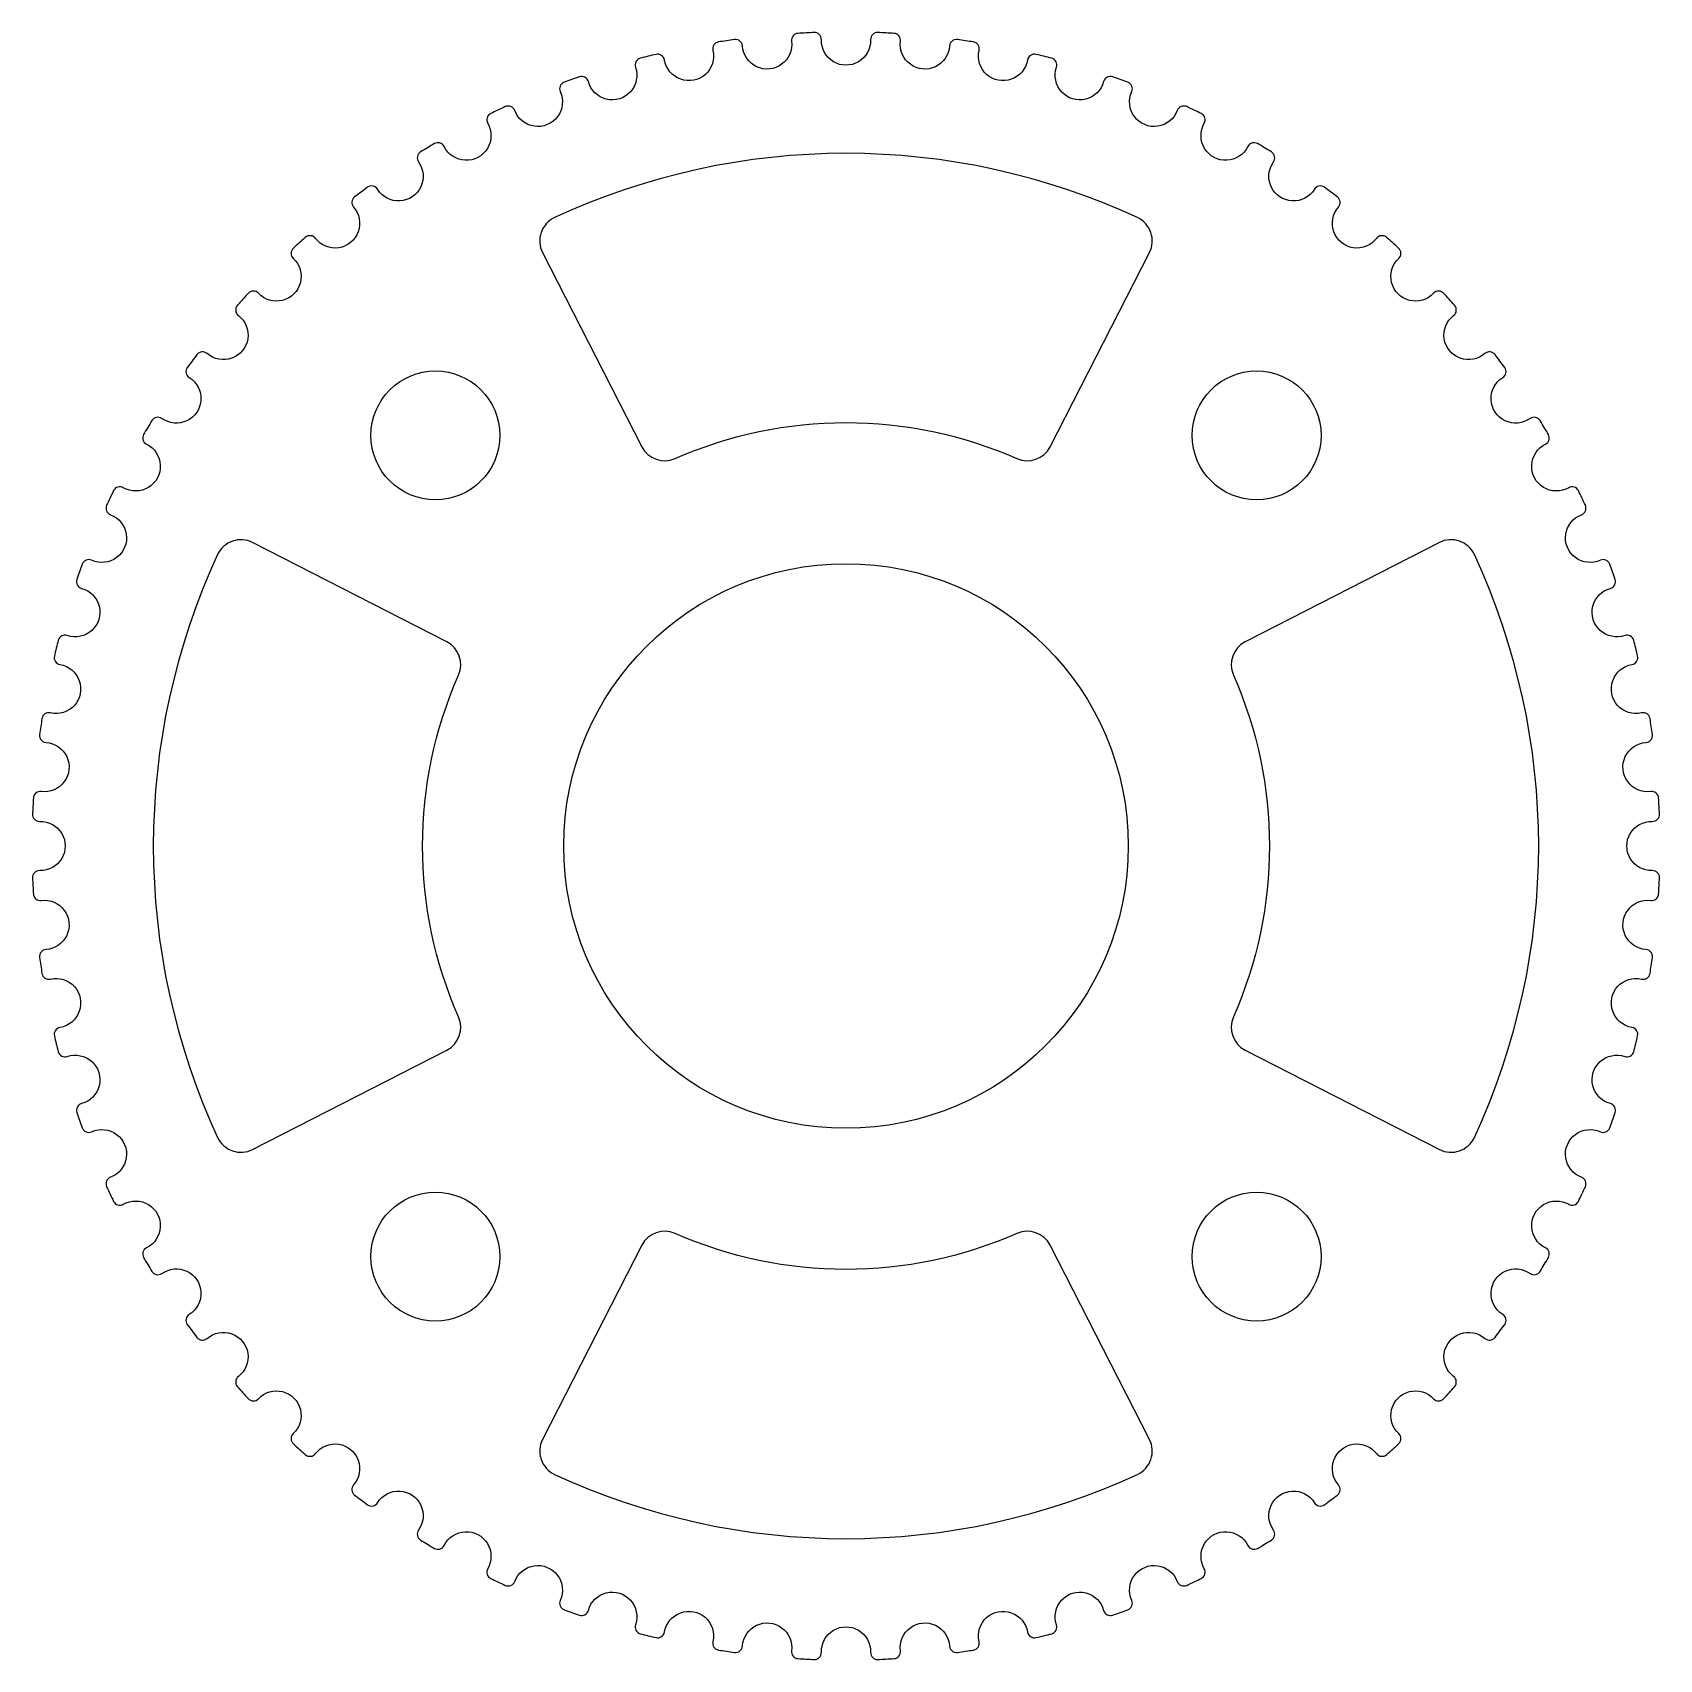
# Model space of a CAD drawing. Header units: inches. Extents: x -1.98 to 1.98, y -1.98 to 1.98.
import ezdxf

# ---------------------------------------------------------------- set-up
doc = ezdxf.new("R2010")
doc.units = ezdxf.units.IN
doc.layers.get('0').update_dxf_attribs({"linetype": 'CONTINUOUS'})

msp = doc.modelspace()

# ---------------------------------------------------------------- linework, layer by layer
for points in [[(-0.3104, -1.9582, 0.004973), (-0.2714, -1.964, 0.435848), (-0.2522, -1.9483, -1.034749), (-0.1328, -1.9601, 0.435849), (-0.117, -1.9792, 0.004973), (-0.0776, -1.9812, 0.435848), (-0.06, -1.9637, -1.034749), (0.06, -1.9637, 0.435849), (0.0776, -1.9812, 0.004973), (0.117, -1.9792, 0.435848), (0.1328, -1.9601, -1.034749), (0.2522, -1.9483, 0.435849), (0.2714, -1.964, 0.004973), (0.3104, -1.9582, 0.435848), (0.3242, -1.9376, -1.034749), (0.4419, -1.9142, 0.435849), (0.4626, -1.928, 0.004973), (0.5009, -1.9184, 0.435848), (0.5126, -1.8965, -1.034749), (0.6274, -1.8617, 0.435849), (0.6493, -1.8733, 0.004973), (0.6865, -1.86, 0.435848), (0.696, -1.8372, -1.034749), (0.8069, -1.7912, 0.435849), (0.8298, -1.8007, 0.004973), (0.8655, -1.7838, 0.435848), (0.8727, -1.7601, -1.034749), (0.9786, -1.7035, 0.435849), (1.0023, -1.7107, 0.004973), (1.0362, -1.6904, 0.435848), (1.0411, -1.6661, -1.034749), (1.1408, -1.5994, 0.435849), (1.1652, -1.6042, 0.004973), (1.1969, -1.5807, 0.435848), (1.1994, -1.556, -1.034749), (1.2921, -1.4799, 0.435849), (1.3168, -1.4822, 0.004973), (1.346, -1.4558, 0.435848), (1.3461, -1.4309, -1.034749), (1.4309, -1.3461, 0.435849), (1.4558, -1.346, 0.004973), (1.4822, -1.3168, 0.435848), (1.4799, -1.2921, -1.034749), (1.556, -1.1994, 0.435849), (1.5807, -1.1969, 0.004973), (1.6042, -1.1652, 0.435848), (1.5994, -1.1408, -1.034749), (1.6661, -1.0411, 0.435849), (1.6904, -1.0362, 0.004973), (1.7107, -1.0023, 0.435848), (1.7035, -0.9786, -1.034749), (1.7601, -0.8727, 0.435849), (1.7838, -0.8655, 0.004973), (1.8007, -0.8298, 0.435848), (1.7912, -0.8069, -1.034749), (1.8372, -0.696, 0.435849), (1.86, -0.6865, 0.004973), (1.8733, -0.6493, 0.435848), (1.8617, -0.6274, -1.034749), (1.8965, -0.5126, 0.435849), (1.9184, -0.5009, 0.004973), (1.928, -0.4626, 0.435848), (1.9142, -0.4419, -1.034749), (1.9376, -0.3242, 0.435849), (1.9582, -0.3104, 0.004973), (1.964, -0.2714, 0.435848), (1.9483, -0.2522, -1.034749), (1.9601, -0.1328, 0.435849), (1.9792, -0.117, 0.004973), (1.9812, -0.0776, 0.435848), (1.9637, -0.06, -1.034749), (1.9637, 0.06, 0.435849), (1.9812, 0.0776, 0.004973), (1.9792, 0.117, 0.435848), (1.9601, 0.1328, -1.034749), (1.9483, 0.2522, 0.435849), (1.964, 0.2714, 0.004973), (1.9582, 0.3104, 0.435848), (1.9376, 0.3242, -1.034749), (1.9142, 0.4419, 0.435849), (1.928, 0.4626, 0.004973), (1.9184, 0.5009, 0.435848), (1.8965, 0.5126, -1.034749), (1.8617, 0.6274, 0.435849), (1.8733, 0.6493, 0.004973), (1.86, 0.6865, 0.435848), (1.8372, 0.696, -1.034749), (1.7912, 0.8069, 0.435849), (1.8007, 0.8298, 0.004973), (1.7838, 0.8655, 0.435848), (1.7601, 0.8727, -1.034749), (1.7035, 0.9786, 0.435849), (1.7107, 1.0023, 0.004973), (1.6904, 1.0362, 0.435848), (1.6661, 1.0411, -1.034749), (1.5994, 1.1408, 0.435849), (1.6042, 1.1652, 0.004973), (1.5807, 1.1969, 0.435848), (1.556, 1.1994, -1.034749), (1.4799, 1.2921, 0.435849), (1.4822, 1.3168, 0.004973), (1.4558, 1.346, 0.435848), (1.4309, 1.3461, -1.034749), (1.3461, 1.4309, 0.435849), (1.346, 1.4558, 0.004973), (1.3168, 1.4822, 0.435848), (1.2921, 1.4799, -1.034749), (1.1994, 1.556, 0.435849), (1.1969, 1.5807, 0.004973), (1.1652, 1.6042, 0.435848), (1.1408, 1.5994, -1.034749), (1.0411, 1.6661, 0.435849), (1.0362, 1.6904, 0.004973), (1.0023, 1.7107, 0.435848), (0.9786, 1.7035, -1.034749), (0.8727, 1.7601, 0.435849), (0.8655, 1.7838, 0.004973), (0.8298, 1.8007, 0.435848), (0.8069, 1.7912, -1.034749), (0.696, 1.8372, 0.435849), (0.6865, 1.86, 0.004973), (0.6493, 1.8733, 0.435848), (0.6274, 1.8617, -1.034749), (0.5126, 1.8965, 0.435849), (0.5009, 1.9184, 0.004973), (0.4626, 1.928, 0.435848), (0.4419, 1.9142, -1.034749), (0.3242, 1.9376, 0.435849), (0.3104, 1.9582, 0.004973), (0.2714, 1.964, 0.435848), (0.2522, 1.9483, -1.034749), (0.1328, 1.9601, 0.435849), (0.117, 1.9792, 0.004973), (0.0776, 1.9812, 0.435848), (0.06, 1.9637, -1.034749), (-0.06, 1.9637, 0.435849), (-0.0776, 1.9812, 0.004973), (-0.117, 1.9792, 0.435848), (-0.1328, 1.9601, -1.034749), (-0.2522, 1.9483, 0.435849), (-0.2714, 1.964, 0.004973), (-0.3104, 1.9582, 0.435848), (-0.3242, 1.9376, -1.034749), (-0.4419, 1.9142, 0.435849), (-0.4626, 1.928, 0.004973), (-0.5009, 1.9184, 0.435848), (-0.5126, 1.8965, -1.034749), (-0.6274, 1.8617, 0.435849), (-0.6493, 1.8733, 0.004973), (-0.6865, 1.86, 0.435848), (-0.696, 1.8372, -1.034749), (-0.8069, 1.7912, 0.435849), (-0.8298, 1.8007, 0.004973), (-0.8655, 1.7838, 0.435848), (-0.8727, 1.7601, -1.034749), (-0.9786, 1.7035, 0.435849), (-1.0023, 1.7107, 0.004973), (-1.0362, 1.6904, 0.435848), (-1.0411, 1.6661, -1.034749), (-1.1408, 1.5994, 0.435849), (-1.1652, 1.6042, 0.004973), (-1.1969, 1.5807, 0.435848), (-1.1994, 1.556, -1.034749), (-1.2921, 1.4799, 0.435849), (-1.3168, 1.4822, 0.004973), (-1.346, 1.4558, 0.435848), (-1.3461, 1.4309, -1.034749), (-1.4309, 1.3461, 0.435849), (-1.4558, 1.346, 0.004973), (-1.4822, 1.3168, 0.435848), (-1.4799, 1.2921, -1.034749), (-1.556, 1.1994, 0.435849), (-1.5807, 1.1969, 0.004973), (-1.6042, 1.1652, 0.435848), (-1.5994, 1.1408, -1.034749), (-1.6661, 1.0411, 0.435849), (-1.6904, 1.0362, 0.004973), (-1.7107, 1.0023, 0.435848), (-1.7035, 0.9786, -1.034749), (-1.7601, 0.8727, 0.435849), (-1.7838, 0.8655, 0.004973), (-1.8007, 0.8298, 0.435848), (-1.7912, 0.8069, -1.034749), (-1.8372, 0.696, 0.435849), (-1.86, 0.6865, 0.004973), (-1.8733, 0.6493, 0.435848), (-1.8617, 0.6274, -1.034749), (-1.8965, 0.5126, 0.435849), (-1.9184, 0.5009, 0.004973), (-1.928, 0.4626, 0.435848), (-1.9142, 0.4419, -1.034749), (-1.9376, 0.3242, 0.435849), (-1.9582, 0.3104, 0.004973), (-1.964, 0.2714, 0.435848), (-1.9483, 0.2522, -1.034749), (-1.9601, 0.1328, 0.435849), (-1.9792, 0.117, 0.004973), (-1.9812, 0.0776, 0.435848), (-1.9637, 0.06, -1.034749), (-1.9637, -0.06, 0.435849), (-1.9812, -0.0776, 0.004973), (-1.9792, -0.117, 0.435848), (-1.9601, -0.1328, -1.034749), (-1.9483, -0.2522, 0.435849), (-1.964, -0.2714, 0.004973), (-1.9582, -0.3104, 0.435848), (-1.9376, -0.3242, -1.034749), (-1.9142, -0.4419, 0.435849), (-1.928, -0.4626, 0.004973), (-1.9184, -0.5009, 0.435848), (-1.8965, -0.5126, -1.034749), (-1.8617, -0.6274, 0.435849), (-1.8733, -0.6493, 0.004973), (-1.86, -0.6865, 0.435848), (-1.8372, -0.696, -1.034749), (-1.7912, -0.8069, 0.435849), (-1.8007, -0.8298, 0.004973), (-1.7838, -0.8655, 0.435848), (-1.7601, -0.8727, -1.034749), (-1.7035, -0.9786, 0.435849), (-1.7107, -1.0023, 0.004973), (-1.6904, -1.0362, 0.435848), (-1.6661, -1.0411, -1.034749), (-1.5994, -1.1408, 0.435849), (-1.6042, -1.1652, 0.004973), (-1.5807, -1.1969, 0.435848), (-1.556, -1.1994, -1.034749), (-1.4799, -1.2921, 0.435849), (-1.4822, -1.3168, 0.004973), (-1.4558, -1.346, 0.435848), (-1.4309, -1.3461, -1.034749), (-1.3461, -1.4309, 0.435849), (-1.346, -1.4558, 0.004973), (-1.3168, -1.4822, 0.435848), (-1.2921, -1.4799, -1.034749), (-1.1994, -1.556, 0.435849), (-1.1969, -1.5807, 0.004973), (-1.1652, -1.6042, 0.435848), (-1.1408, -1.5994, -1.034749), (-1.0411, -1.6661, 0.435849), (-1.0362, -1.6904, 0.004973), (-1.0023, -1.7107, 0.435848), (-0.9786, -1.7035, -1.034749), (-0.8727, -1.7601, 0.435849), (-0.8655, -1.7838, 0.004973), (-0.8298, -1.8007, 0.435848), (-0.8069, -1.7912, -1.034749), (-0.696, -1.8372, 0.435849), (-0.6865, -1.86, 0.004973), (-0.6493, -1.8733, 0.435848), (-0.6274, -1.8617, -1.034749), (-0.5126, -1.8965, 0.435849), (-0.5009, -1.9184, 0.004973), (-0.4626, -1.928, 0.435848), (-0.4419, -1.9142, -1.034749), (-0.3242, -1.9376, 0.435849)], [(0.7098, 1.5304, 0.220605), (-0.7098, 1.5304, 0.42553), (-0.7391, 1.4453), (-0.4972, 0.9722, 0.397566), (-0.4163, 0.9435, -0.210826), (0.4163, 0.9435, 0.397566), (0.4972, 0.9722), (0.7391, 1.4453, 0.42553)], [(-1.5304, 0.7098, 0.220605), (-1.5304, -0.7098, 0.42553), (-1.4453, -0.7391), (-0.9722, -0.4972, 0.397566), (-0.9435, -0.4163, -0.210826), (-0.9435, 0.4163, 0.397566), (-0.9722, 0.4972), (-1.4453, 0.7391, 0.42553)], [(1.5304, -0.7098, 0.220605), (1.5304, 0.7098, 0.42553), (1.4453, 0.7391), (0.9722, 0.4972, 0.397566), (0.9435, 0.4163, -0.210826), (0.9435, -0.4163, 0.397566), (0.9722, -0.4972), (1.4453, -0.7391, 0.42553)], [(-0.7098, -1.5304, 0.220605), (0.7098, -1.5304, 0.42553), (0.7391, -1.4453), (0.4972, -0.9722, 0.397566), (0.4163, -0.9435, -0.210826), (-0.4163, -0.9435, 0.397566), (-0.4972, -0.9722), (-0.7391, -1.4453, 0.42553)]]:
    msp.add_lwpolyline(points, format="xyb", close=True)
for centre, radius in [((-1, 1), 0.157), ((1, 1), 0.157), ((0, 0), 0.6875), ((-1, -1), 0.157), ((1, -1), 0.157)]:
    msp.add_circle(centre, radius)

doc.saveas('drawing.dxf')
